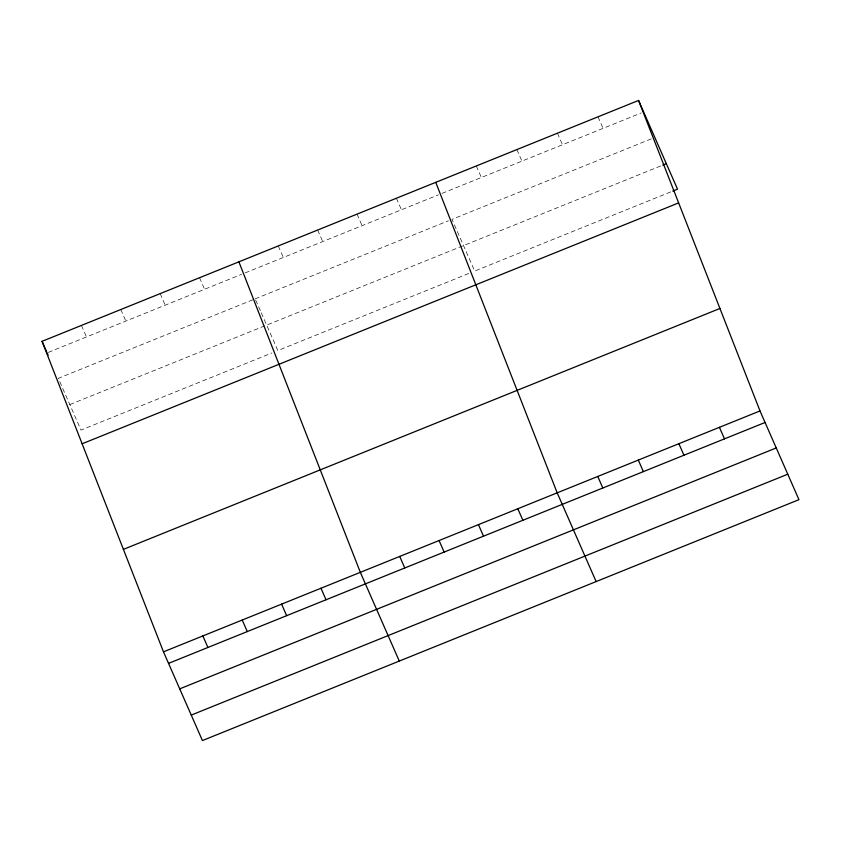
<?xml version="1.0" encoding="UTF-8"?>
<svg xmlns="http://www.w3.org/2000/svg" width="841" height="841" viewBox="0 0 841 841"><rect width="100%" height="100%" fill="white"/><g stroke="black" fill="none" stroke-linecap="round" stroke-linejoin="round"><path stroke-width="0.63" stroke-dasharray="4.21 3.15" d="M48.305 352.39L241.577 274.334M245.162 272.894L438.424 194.839M442.009 193.398L641.241 112.936M252.763 299.806L58.292 378.345L80.999 430.066L271.885 352.978M255.149 298.849L448.421 220.794M651.239 138.891L451.995 219.354L474.702 271.065L671.549 191.569M69.814 404.584L662.75 165.13M468.731 273.483L277.845 350.56L260.91 311.969M598.004 116.815L603.071 128.347M557.436 133.193L562.503 144.736M516.879 149.572L521.946 161.115M476.311 165.961L481.378 177.493M396.384 198.234L401.441 209.777M357.015 214.14L362.072 225.672M317.646 230.035L322.702 241.577M278.266 245.94L283.333 257.472M255.675 300.037L260.384 310.771M199.527 277.73L204.594 289.272M160.158 293.635L165.225 305.167M120.789 309.53L125.856 321.073M81.419 325.435L86.486 336.968"/><path stroke-width="1.26" d="M638.571 100.436L760.001 410.934L798.95 499.67L202.429 740.564L163.48 651.838L42.05 341.33L638.571 100.436L677.52 189.162L672.747 191.086M662.75 165.13L666.335 163.69M82.124 443.796L678.634 202.902M123.406 549.373L719.928 308.468M163.48 651.838L760.001 410.934M168.547 663.37L765.068 422.476M179.732 688.853L776.243 447.948M191.254 715.092L787.765 474.198M719.433 427.323L724.5 438.855M678.876 443.701L683.943 455.233M638.308 460.08L643.376 471.622M597.751 476.458L602.808 488.001M596.132 581.573L557.184 492.847L435.754 182.339M517.814 508.742L522.881 520.285M478.445 524.647L483.512 536.18M439.076 540.542L444.143 552.074M399.706 556.437L404.773 567.98M399.286 661.068L360.337 572.343L238.897 261.835M320.968 588.237L326.024 599.78M281.598 604.143L286.655 615.675M242.229 620.038L247.286 631.57M202.849 635.933L207.916 647.475M42.05 341.33L46.612 351.717M47.117 352.863L48.126 355.186"/></g></svg>
